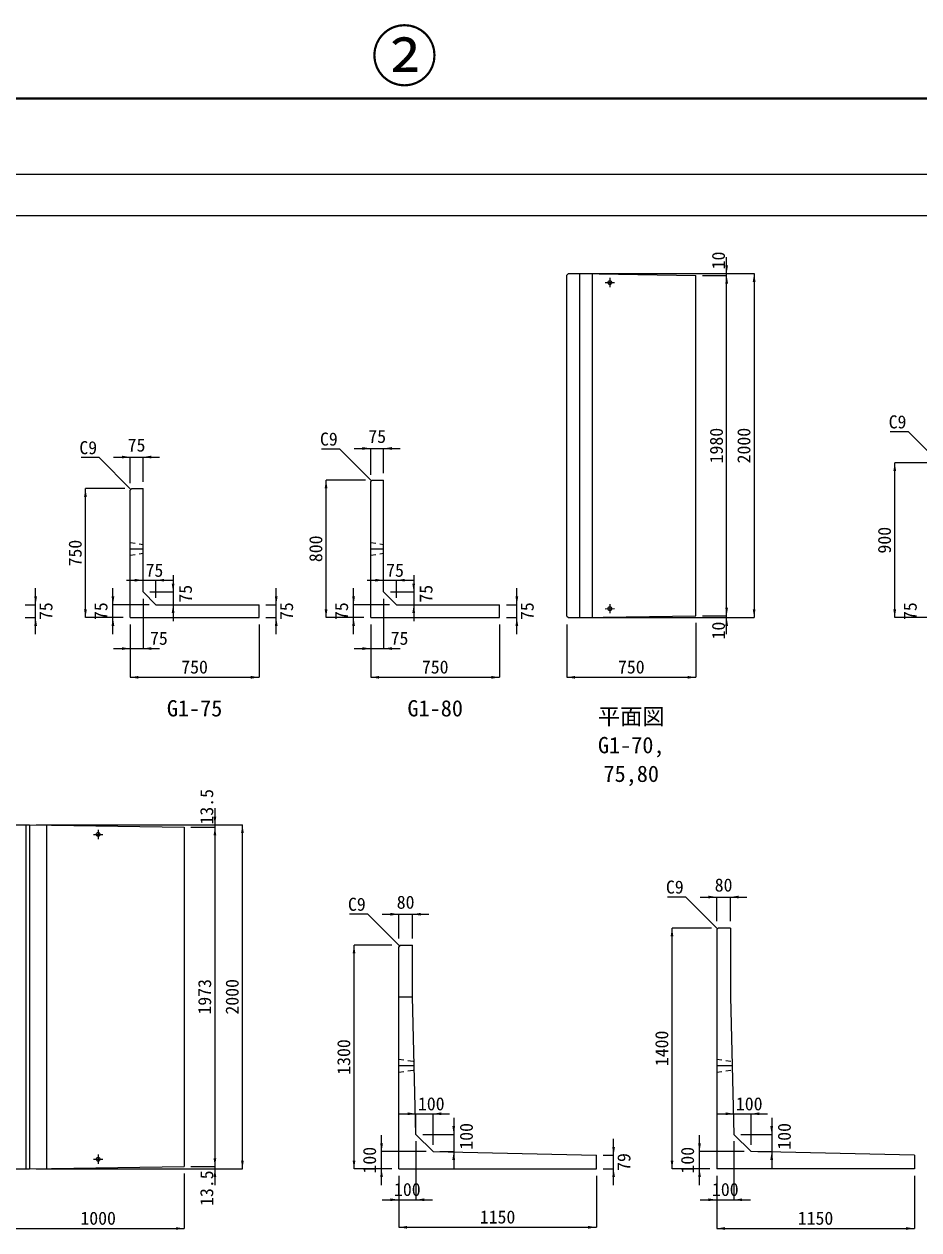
# Model space of a CAD drawing. Units: millimetres at full size, sheet at 1:40. Extents: x 264549 to 304830, y 59360 to 71273.
# Drawn here: x 294417 to 299623, y 64262 to 71273 of the extents above; entities that cross this region are included whole.
import ezdxf
from ezdxf.enums import TextEntityAlignment as Align

# ---------------------------------------------------------------- set-up
doc = ezdxf.new("R2010")
doc.units = ezdxf.units.MM
doc.header["$LTSCALE"] = 40
for name, pattern in [('USER1', [10, 6.25, -1.25, 1.25, -1.25]), ('USER2', [1.35, 0.75, -0.6]), ('USER3', [28.575, 19.05, -3.175, 3.175, -3.175])]:
    doc.linetypes.add(name, pattern=pattern)
doc.layers.add('0_2', color=7, linetype='Continuous')
for name, color, linetype, lineweight in [('図枠', 7, 'Continuous', 5), ('寸法線', 7, 'Continuous', 13), ('引出線', 4, 'Continuous', 13), ('本体', 2, 'Continuous', 20), ('補助線', 8, 'USER1', 20), ('ｲﾝｻｰﾄ･ｱﾝｶｰ', 3, 'Continuous', 9)]:
    doc.layers.add(name, color=color, linetype=linetype, lineweight=lineweight)
doc.styles.add('ＭＳ ゴシック', font='')
doc.styles.get('ＭＳ ゴシック').set_extended_font_data('MS Gothic')

# ---------------------------------------------------------------- blocks, each defined once
blk = doc.blocks.new('filled_arrow')
at = {"color": 0, "linetype": 'Continuous', "lineweight": -2}
blk.add_solid([(7.5, 1.25), (0, 0), (7.5, -1.25)], dxfattribs=at)

msp = doc.modelspace()

# ---------------------------------------------------------------- linework, layer by layer
at = {"layer": '図枠', "lineweight": 40}
msp.add_line((288829.61, 70840.27), (304429.61, 70840.27), dxfattribs=at)
at = {"layer": '図枠', "lineweight": 13}
for p, q in [((289429.61, 70400.27), (303829.61, 70400.27)), ((289429.61, 70160.27), (303829.61, 70160.27))]:
    msp.add_line(p, q, dxfattribs=at)
at = {"layer": '寸法線'}
for p, q in [((298504.33, 69716.05), (298504.33, 69918.05)), ((297623.63, 69822.05), (298504.33, 69822.05)), ((298364.63, 69822.05), (298664.33, 69822.05)), ((298664.33, 69822.05), (298664.33, 67822.05)), ((298364.63, 69812.05), (298504.33, 69812.05)), ((298364.63, 69812.05), (298504.33, 69812.05)), ((298504.33, 67832.05), (298504.33, 69812.05)), ((296337.63, 68805.44), (296604.63, 68805.44)), ((296433.63, 68653.05), (296433.63, 68805.44)), ((296508.63, 68662.05), (296508.63, 68805.44)), ((294937.63, 68755.44), (295204.63, 68755.44)), ((295033.63, 68603.05), (295033.63, 68755.44)), ((295108.63, 68612.05), (295108.63, 68755.44)), ((299482.33, 67822.05), (299482.33, 68722.05)), ((299711.33, 68722.05), (299482.33, 68722.05)), ((294773.63, 67822.05), (294773.63, 68572.05)), ((295002.63, 68572.05), (294773.63, 68572.05)), ((296173.63, 67822.05), (296173.63, 68622.05)), ((296402.63, 68622.05), (296173.63, 68622.05)), ((295012.63, 68039.49), (295279.63, 68039.49)), ((295108.63, 68012.05), (295108.63, 68039.49)), ((295183.63, 67937.05), (295183.63, 68039.49)), ((295283.63, 68068.05), (295283.63, 67801.05)), ((296412.63, 68039.49), (296679.63, 68039.49)), ((296508.63, 68012.05), (296508.63, 68039.49)), ((296583.63, 67937.05), (296583.63, 68039.49)), ((296683.63, 68068.05), (296683.63, 67801.05)), ((294483.63, 67726.05), (294483.63, 67993.05)), ((294933.63, 67726.05), (294933.63, 67993.05)), ((295108.63, 67932.05), (295108.63, 67642.05)), ((295148.63, 67972.05), (295283.63, 67972.05)), ((295883.63, 67726.05), (295883.63, 67993.05)), ((296333.63, 67726.05), (296333.63, 67993.05)), ((296508.63, 67932.05), (296508.63, 67642.05)), ((296548.63, 67972.05), (296683.63, 67972.05)), ((297283.63, 67726.05), (297283.63, 67993.05)), ((294423.63, 67897.05), (294483.63, 67897.05)), ((295143.63, 67897.05), (294933.63, 67897.05)), ((295223.63, 67897.05), (295283.63, 67897.05)), ((295823.63, 67897.05), (295883.63, 67897.05)), ((296543.63, 67897.05), (296333.63, 67897.05)), ((296623.63, 67897.05), (296683.63, 67897.05)), ((297223.63, 67897.05), (297283.63, 67897.05)), ((298504.33, 67726.05), (298504.33, 67928.05)), ((294423.63, 67822.05), (294483.63, 67822.05)), ((294993.63, 67822.05), (294773.63, 67822.05)), ((294993.63, 67822.05), (294933.63, 67822.05)), ((295823.63, 67822.05), (295883.63, 67822.05)), ((296393.63, 67822.05), (296173.63, 67822.05)), ((296393.63, 67822.05), (296333.63, 67822.05)), ((297223.63, 67822.05), (297283.63, 67822.05)), ((297623.63, 67822.05), (298504.33, 67822.05)), ((297773.63, 67822.05), (298664.33, 67822.05)), ((298324.63, 67792.05), (298324.63, 67475)), ((298364.63, 67832.05), (298504.33, 67832.05)), ((298364.63, 67832.05), (298504.33, 67832.05)), ((299702.33, 67822.05), (299482.33, 67822.05)), ((295033.63, 67782.05), (295033.63, 67642.05)), ((295033.63, 67782.05), (295033.63, 67475)), ((295783.63, 67782.05), (295783.63, 67475)), ((296433.63, 67782.05), (296433.63, 67642.05)), ((296433.63, 67782.05), (296433.63, 67475)), ((297183.63, 67782.05), (297183.63, 67475)), ((297574.63, 67782.05), (297574.63, 67475)), ((294937.63, 67642.05), (295204.63, 67642.05)), ((296337.63, 67642.05), (296604.63, 67642.05)), ((295033.63, 67475), (295783.63, 67475)), ((296433.63, 67475), (297183.63, 67475)), ((297574.63, 67475), (298324.63, 67475)), ((295527.06, 66713.42), (295527.06, 66507.92)), ((294487.63, 66617.42), (295527.06, 66617.42)), ((294487.63, 66617.42), (295687.06, 66617.42)), ((295387.63, 66603.92), (295527.06, 66603.92)), ((295387.63, 66603.92), (295527.06, 66603.92)), ((295527.06, 66603.92), (295527.06, 64630.92)), ((295687.06, 64617.42), (295687.06, 66617.42)), ((298350.46, 66197.42), (298622.46, 66197.42)), ((298446.46, 66057.42), (298446.46, 66197.42)), ((298526.46, 66057.42), (298526.46, 66197.42)), ((296500.46, 66097.42), (296772.46, 66097.42)), ((296596.46, 65957.42), (296596.46, 66097.42)), ((296676.46, 65957.42), (296676.46, 66097.42)), ((298186.46, 64617.42), (298186.46, 66017.42)), ((298415.46, 66017.42), (298186.46, 66017.42)), ((296336.46, 64617.42), (296336.46, 65917.42)), ((296556.46, 65917.42), (296336.46, 65917.42)), ((296600.46, 64937.42), (296892.46, 64937.42)), ((296696.46, 64857.42), (296696.46, 64937.42)), ((296796.46, 64757.42), (296796.46, 64937.42)), ((298450.46, 64937.42), (298742.46, 64937.42)), ((298546.46, 64857.42), (298546.46, 64937.42)), ((298646.46, 64757.42), (298646.46, 64937.42)), ((296916.46, 64913.42), (296916.46, 64621.42)), ((298766.46, 64913.42), (298766.46, 64621.42)), ((296496.46, 64521.42), (296496.46, 64813.42)), ((296696.46, 64777.42), (296696.46, 64437.42)), ((296736.46, 64817.42), (296916.46, 64817.42)), ((297846.46, 64521.42), (297846.46, 64792.42)), ((298346.46, 64521.42), (298346.46, 64813.42)), ((298546.46, 64777.42), (298546.46, 64437.42)), ((298586.46, 64817.42), (298766.46, 64817.42)), ((295527.06, 64726.92), (295527.06, 64521.42)), ((296756.46, 64717.42), (296496.46, 64717.42)), ((296836.46, 64717.42), (296916.46, 64717.42)), ((298606.46, 64717.42), (298346.46, 64717.42)), ((298686.46, 64717.42), (298766.46, 64717.42)), ((297786.46, 64696.42), (297846.46, 64696.42)), ((294487.63, 64617.42), (295527.06, 64617.42)), ((294487.63, 64617.42), (295687.06, 64617.42)), ((295347.63, 64590.92), (295347.63, 64270.4)), ((295387.63, 64630.92), (295527.06, 64630.92)), ((295387.63, 64630.92), (295527.06, 64630.92)), ((296556.46, 64617.42), (296336.46, 64617.42)), ((296556.46, 64617.42), (296496.46, 64617.42)), ((296596.46, 64577.42), (296596.46, 64277.42)), ((296596.46, 64577.42), (296596.46, 64437.42)), ((297746.46, 64577.42), (297746.46, 64277.42)), ((297786.46, 64617.42), (297846.46, 64617.42)), ((298406.46, 64617.42), (298186.46, 64617.42)), ((298406.46, 64617.42), (298346.46, 64617.42)), ((298446.46, 64577.42), (298446.46, 64270.37)), ((298446.46, 64577.42), (298446.46, 64437.42)), ((299596.46, 64577.42), (299596.46, 64270.37)), ((296500.46, 64437.42), (296792.46, 64437.42)), ((298350.46, 64437.42), (298642.46, 64437.42)), ((294347.63, 64270.4), (295347.63, 64270.4)), ((296596.46, 64277.42), (297746.46, 64277.42)), ((298446.46, 64270.37), (299596.46, 64270.37))]:
    msp.add_line(p, q, dxfattribs=at)
at = {"layer": '寸法線', "linetype": 'USER3', "lineweight": 5}
for p, q in [((297797.66, 69769.49), (297851.61, 69770.28)), ((297824.63, 69796.86), (297824.63, 69742.91)), ((297797.66, 67873.82), (297851.61, 67874.62)), ((297824.63, 67901.2), (297824.63, 67847.24)), ((294820.66, 66561.14), (294874.61, 66561.94)), ((294847.63, 66588.52), (294847.63, 66534.56)), ((294820.66, 64672.9), (294874.61, 64673.7)), ((294847.63, 64700.28), (294847.63, 64646.32))]:
    msp.add_line(p, q, dxfattribs=at)
at = {"layer": '引出線'}
for points in [[(299746.83, 68717.55), (299562.34, 68902.04), (299456.54, 68902.04)], [(296438.13, 68617.55), (296253.64, 68802.04), (296147.83, 68802.04)], [(295038.13, 68567.55), (294853.64, 68752.04), (294747.83, 68752.04)], [(298450.96, 66012.92), (298266.47, 66197.41), (298160.66, 66197.41)], [(296600.96, 65912.92), (296416.47, 66097.41), (296310.66, 66097.41)]]:
    msp.add_lwpolyline(points, dxfattribs=at)
at = {"layer": '本体'}
for p, q in [((297583.63, 69822.05), (297574.63, 69813.05)), ((297583.63, 69822.05), (297649.63, 69822.05)), ((297649.63, 67822.05), (297649.63, 69822.05)), ((297649.63, 69822.05), (298324.63, 69812.05)), ((297574.63, 67831.05), (297574.63, 69813.05)), ((297724.63, 67823.16), (297724.63, 69820.94)), ((298324.63, 67832.05), (298324.63, 69812.05)), ((295042.63, 68572.05), (295033.63, 68563.05)), ((295033.63, 67822.05), (295033.63, 68563.05)), ((295042.63, 68572.05), (295108.63, 68572.05)), ((295108.63, 67972.05), (295108.63, 68572.05)), ((296433.63, 68613.05), (296442.63, 68622.05)), ((296433.63, 67822.05), (296433.63, 68613.05)), ((296442.63, 68622.05), (296508.63, 68622.05)), ((296508.63, 67972.05), (296508.63, 68622.05)), ((295108.63, 67972.05), (295183.63, 67897.05)), ((296508.63, 67972.05), (296583.63, 67897.05)), ((295183.63, 67897.05), (295783.63, 67897.05)), ((295783.63, 67822.05), (295783.63, 67897.05)), ((296583.63, 67897.05), (297183.63, 67897.05)), ((297183.63, 67822.05), (297183.63, 67897.05)), ((295033.63, 67822.05), (295783.63, 67822.05)), ((296433.63, 67822.05), (297183.63, 67822.05)), ((297574.63, 67831.05), (297583.63, 67822.05)), ((297583.63, 67822.05), (297649.63, 67822.05)), ((297649.63, 67822.05), (298324.63, 67832.05)), ((294356.63, 66617.42), (294447.63, 66617.42)), ((294427.63, 66617.42), (294427.63, 64617.42)), ((294447.63, 66617.42), (294447.63, 64617.42)), ((294447.63, 66617.42), (295347.63, 66603.92)), ((294547.63, 66615.95), (294547.63, 64618.89)), ((295347.63, 66603.92), (295347.63, 64630.92)), ((298455.46, 66017.42), (298446.46, 66008.42)), ((298446.46, 66008.42), (298446.46, 64617.42)), ((298526.46, 66017.42), (298455.46, 66017.42)), ((298526.46, 66017.42), (298526.46, 65617.42)), ((296605.46, 65917.42), (296596.46, 65908.42)), ((296596.46, 64617.42), (296596.46, 65908.42)), ((296605.46, 65917.42), (296676.46, 65917.42)), ((296676.46, 65617.42), (296676.46, 65917.42)), ((296596.46, 65617.42), (296676.46, 65617.42)), ((296696.46, 64817.42), (296676.46, 65617.42)), ((298526.46, 65617.42), (298546.46, 64817.42)), ((296696.46, 64817.42), (296796.46, 64717.42)), ((298546.46, 64817.42), (298646.46, 64717.42)), ((296796.46, 64717.42), (297746.46, 64696.42)), ((299596.46, 64696.42), (298646.46, 64717.42)), ((297746.46, 64617.42), (297746.46, 64696.42)), ((299596.46, 64696.42), (299596.46, 64617.42)), ((294356.63, 64617.42), (294447.63, 64617.42)), ((294447.63, 64617.42), (295347.63, 64630.92)), ((296596.46, 64617.42), (297746.46, 64617.42)), ((299596.46, 64617.42), (298446.46, 64617.42))]:
    msp.add_line(p, q, dxfattribs=at)
at = {"layer": '本体', "linetype": 'USER2', "lineweight": 9}
for p, q in [((295033.63, 68259.55), (295108.63, 68247.05)), ((296433.63, 68259.55), (296508.63, 68247.05)), ((295033.63, 68184.55), (295108.63, 68197.05)), ((296433.63, 68184.55), (296508.63, 68197.05)), ((296596.46, 65254.92), (296685.82, 65242.67)), ((298446.46, 65254.92), (298535.83, 65242.42)), ((296596.46, 65179.92), (296687.08, 65192.34)), ((298446.46, 65179.92), (298537.08, 65192.42))]:
    msp.add_line(p, q, dxfattribs=at)
at = {"layer": '補助線'}
for p, q in [((295033.63, 68222.05), (295108.63, 68222.05)), ((296433.63, 68222.05), (296508.63, 68222.05)), ((296596.46, 65217.42), (296686.46, 65217.42)), ((298446.46, 65217.42), (298537.66, 65217.42))]:
    msp.add_line(p, q, dxfattribs=at)
at = {"layer": 'ｲﾝｻｰﾄ･ｱﾝｶｰ'}
for centre in [(297824.63, 69769.88), (297824.63, 67874.22), (294847.63, 66561.54), (294847.63, 64673.3)]:
    msp.add_circle(centre, 11.5, dxfattribs=at)

# ---------------------------------------------------------------- block references
at = {"layer": '寸法線', "xscale": 6.4, "yscale": 6.4}
for p, rotation in [((298504.33, 69822.05), 90), ((298664.33, 69822.05), 270), ((298504.33, 69812.05), 270), ((298504.33, 69812.05), 270), ((296433.63, 68805.44), 180), ((295033.63, 68755.44), 180), ((299482.33, 68722.05), 270), ((294773.63, 68572.05), 270), ((296173.63, 68622.05), 270), ((295108.63, 68039.49), 180), ((295283.63, 67972.05), 90), ((296508.63, 68039.49), 180), ((296683.63, 67972.05), 90), ((294483.63, 67897.05), 90), ((294933.63, 67897.05), 90), ((295883.63, 67897.05), 90), ((296333.63, 67897.05), 90), ((297283.63, 67897.05), 90), ((294773.63, 67822.05), 90), ((295283.63, 67897.05), 270), ((296173.63, 67822.05), 90), ((296683.63, 67897.05), 270), ((298504.33, 67832.05), 90), ((298504.33, 67832.05), 90), ((298664.33, 67822.05), 90), ((299482.33, 67822.05), 90), ((294483.63, 67822.05), 270), ((294933.63, 67822.05), 270), ((295883.63, 67822.05), 270), ((296333.63, 67822.05), 270), ((297283.63, 67822.05), 270), ((298504.33, 67822.05), 270), ((295033.63, 67642.05), 180), ((296433.63, 67642.05), 180), ((295783.63, 67475), 180), ((297183.63, 67475), 180), ((298324.63, 67475), 180), ((295527.06, 66617.42), 90), ((295527.06, 66603.92), 270), ((295527.06, 66603.92), 270), ((295687.06, 66617.42), 270), ((298446.46, 66197.42), 180), ((296596.46, 66097.42), 180), ((298186.46, 66017.42), 270), ((296336.46, 65917.42), 270), ((296696.46, 64937.42), 180), ((298546.46, 64937.42), 180), ((296916.46, 64817.42), 90), ((298766.46, 64817.42), 90), ((296496.46, 64717.42), 90), ((296916.46, 64717.42), 270), ((297846.46, 64696.42), 90), ((298346.46, 64717.42), 90), ((298766.46, 64717.42), 270), ((295527.06, 64630.92), 90), ((295527.06, 64630.92), 90), ((295687.06, 64617.42), 90), ((296336.46, 64617.42), 90), ((298186.46, 64617.42), 90), ((295527.06, 64617.42), 270), ((296496.46, 64617.42), 270), ((297846.46, 64617.42), 270), ((298346.46, 64617.42), 270), ((296596.46, 64437.42), 180), ((298446.46, 64437.42), 180), ((297746.46, 64277.42), 180), ((295347.63, 64270.4), 180), ((299596.46, 64270.37), 180)]:
    msp.add_blockref('filled_arrow', p, dxfattribs=dict(at, rotation=rotation))
for p in [(296508.63, 68805.44), (295108.63, 68755.44), (295183.63, 68039.49), (296583.63, 68039.49), (295108.63, 67642.05), (296508.63, 67642.05), (295033.63, 67475), (296433.63, 67475), (297574.63, 67475), (298526.46, 66197.42), (296676.46, 66097.42), (296796.46, 64937.42), (298646.46, 64937.42), (296696.46, 64437.42), (298546.46, 64437.42), (296596.46, 64277.42), (298446.46, 64270.37)]:
    msp.add_blockref('filled_arrow', p, dxfattribs=at)
at = {"layer": '引出線', "xscale": 0.133, "yscale": 0.133, "rotation": 135}
for p in [(295038.13, 68567.55), (296438.13, 68617.55), (298450.96, 66012.92), (296600.96, 65912.92)]:
    msp.add_blockref('filled_arrow', p, dxfattribs=at)

# ---------------------------------------------------------------- texts
at = {"layer": '0_2', "style": 'ＭＳ ゴシック'}
for s, p in [('G1-75', (295408.63, 67295)), ('G1-80', (296808.63, 67295))]:
    msp.add_text(s, height=94.94, dxfattribs=at).set_placement(p, align=Align.MIDDLE_CENTER)
for s, p in [('平面図', (297755.38, 67295)), ('G1-70,', (297755.38, 67128.34)), ('75,80', (297787.76, 66961.67))]:
    msp.add_text(s, height=94.94, dxfattribs=at).set_placement(p, align=Align.TOP_LEFT)
at = {"layer": '寸法線', "style": 'ＭＳ ゴシック'}
for s, p in [('10', (298456.33, 69898.52)), ('1980', (298444.33, 68822.05)), ('2000', (298604.33, 68822.05)), ('800', (296113.63, 68222.05)), ('900', (299422.33, 68272.05)), ('750', (294713.63, 68197.05)), ('75', (295354.95, 67960.76)), ('75', (296754.95, 67960.76)), ('75', (294543.63, 67859.55)), ('75', (294863.63, 67859.55)), ('75', (295943.63, 67859.55)), ('75', (296263.63, 67859.55)), ('75', (297343.63, 67859.55)), ('75', (299572.33, 67859.55)), ('10', (298456.33, 67746.88)), ('13.5', (295479.06, 66722.19)), ('1973', (295467.06, 65617.42)), ('2000', (295627.06, 65617.42)), ('1400', (298126.46, 65317.42)), ('1300', (296276.46, 65267.42)), ('100', (296989.58, 64806.16)), ('100', (298839.58, 64806.16)), ('100', (296426.46, 64667.42)), ('100', (298276.46, 64667.42)), ('79', (297906.46, 64656.92)), ('13.5', (295479.06, 64504.96))]:
    msp.add_text(s, height=75.95, rotation=90, dxfattribs=at).set_placement(p, align=Align.MIDDLE_CENTER)
for s, p in [('75', (296471.13, 68875.44)), ('75', (295071.13, 68825.44)), ('75', (295175.03, 68097.49)), ('75', (296575.03, 68097.49)), ('75', (295200.88, 67702.05)), ('75', (296600.88, 67702.05)), ('750', (295408.63, 67535)), ('750', (296808.63, 67535)), ('750', (297949.63, 67535)), ('80', (298486.46, 66267.42)), ('80', (296636.46, 66167.42)), ('100', (296785.69, 64995.42)), ('100', (298635.69, 64995.42)), ('100', (296646.46, 64497.42)), ('100', (298496.46, 64497.42)), ('1000', (294847.63, 64330.4)), ('1150', (297171.46, 64337.42)), ('1150', (299021.46, 64330.37))]:
    msp.add_text(s, height=75.95, dxfattribs=at).set_placement(p, align=Align.MIDDLE_CENTER)
at = {"layer": '引出線', "style": 'ＭＳ ゴシック'}
for p in [(299550.34, 68998.04), (294841.64, 68848.04), (296241.64, 68898.04), (298254.47, 66293.41), (296404.47, 66193.41)]:
    msp.add_text('C9', height=75.95, dxfattribs=at).set_placement(p, align=Align.TOP_RIGHT)
at = {"layer": '補助線', "color": 1, "style": 'ＭＳ ゴシック'}
msp.add_text('②', height=284.8, dxfattribs=at).set_placement((296629.61, 71228.77), align=Align.TOP_CENTER)

doc.saveas('drawing.dxf')
